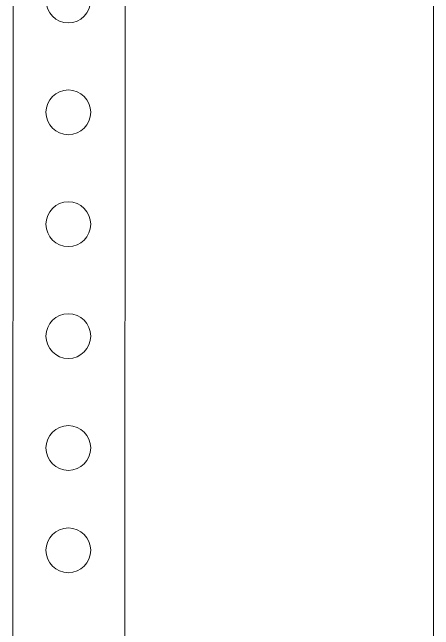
# Model space of a CAD drawing. Header units: millimetres. Extents: x 1880 to 4113, y 771 to 2990.
# Drawn here: x 3246.2 to 3321.4, y 1465 to 1575.4 of the extents above; entities that cross this region are included whole.
import ezdxf

# ---------------------------------------------------------------- set-up
doc = ezdxf.new("R2010")
doc.units = ezdxf.units.MM
doc.layers.add('002-PI-Kabelska kanalica', color=150, linetype='Continuous')
doc.layers.add('004-PI-DIN Šina', color=3, linetype='Continuous')

msp = doc.modelspace()

# ---------------------------------------------------------------- linework, layer by layer
at = {"layer": '002-PI-Kabelska kanalica', "color": 0, "linetype": 'ByBlock', "lineweight": 0}
msp.add_line((3321.45, 2624.72), (3321.45, 1193.72), dxfattribs=at)
at = {"layer": '004-PI-DIN Šina', "color": 0, "linetype": 'ByBlock', "lineweight": 0}
for p, q in [((3246.71, 2621.13), (3246.2, 1193.72)), ((3266.2, 1193.72), (3266.71, 2621.13))]:
    msp.add_line(p, q, dxfattribs=at)
at = {"layer": '004-PI-DIN Šina', "color": 0, "linetype": 'ByBlock', "lineweight": 0, "ltscale": 0.01}
for centre in [(3256.2, 1577.49), (3256.2, 1557.49), (3256.2, 1537.49), (3256.2, 1517.49), (3256.2, 1497.49), (3256.2, 1479.2)]:
    msp.add_circle(centre, 4, dxfattribs=at)

doc.saveas('drawing.dxf')
